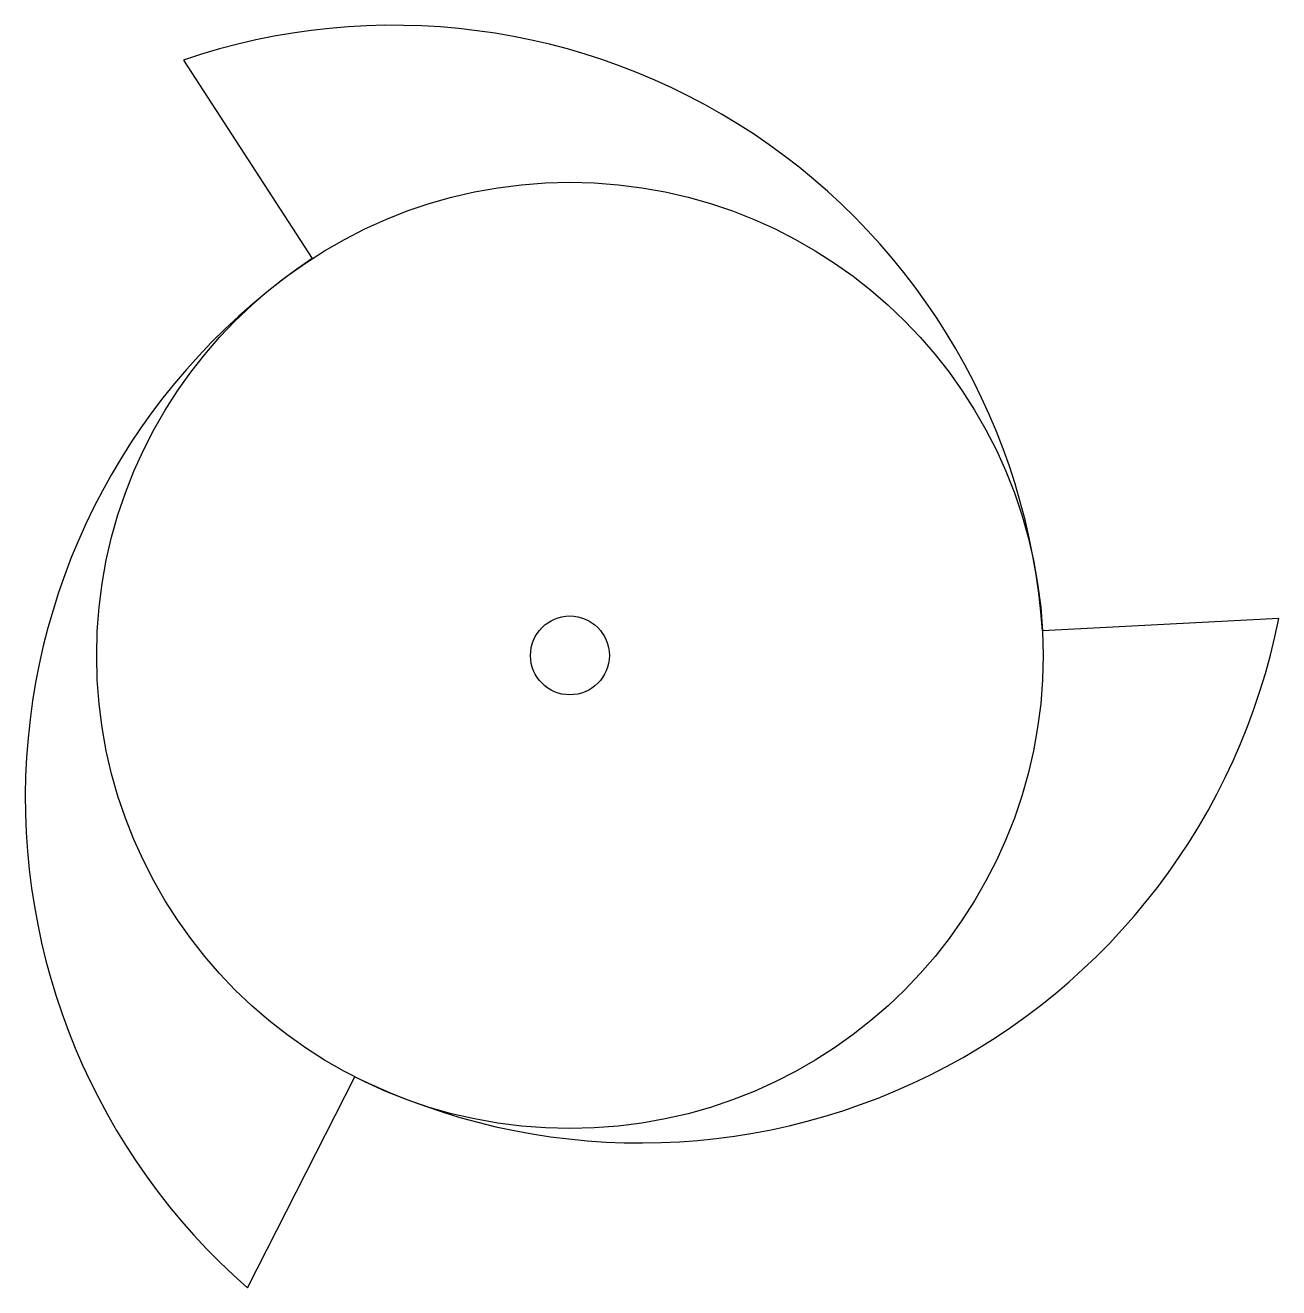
# Model space of a CAD drawing. Header units: millimetres. Extents: x -36.9 to -21, y 28 to 44.
import ezdxf

# ---------------------------------------------------------------- set-up
doc = ezdxf.new("R2010")
doc.units = ezdxf.units.MM
doc.layers.get('0').update_dxf_attribs({"linetype": 'CONTINUOUS'})

msp = doc.modelspace()

# ---------------------------------------------------------------- linework, layer by layer
msp.add_lwpolyline([(-33.266, 41.033, 0.492303), (-34.088, 27.982), (-32.725, 30.655, 0.492303), (-21.012, 36.468), (-24.008, 36.312, 0.492303), (-34.9, 43.549)], format="xyb", close=True)
for radius in [6, 0.5]:
    msp.add_circle((-30, 36), radius)

doc.saveas('drawing.dxf')
